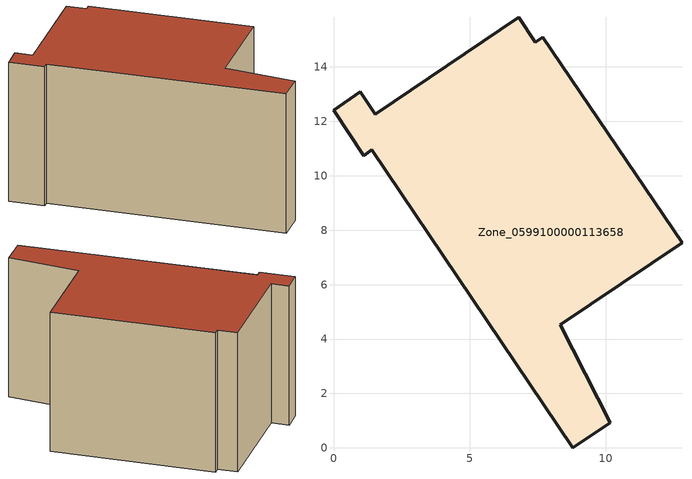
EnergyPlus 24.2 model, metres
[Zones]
Zone_0599100000113658
 floor ground (C_G): 8.34,4.52 10.18,0.93 8.79,0 1.4,10.95 1.12,10.74 0,12.4 0.99,13.08 1.54,12.27 6.8,15.83 7.42,14.9 7.7,15.1 12.81,7.54 z0
 wall outside (C_F): 1.54,12.27 0.99,13.08 0,12.4 1.12,10.74 1.4,10.95 8.79,0 10.18,0.93 8.34,4.52 12.81,7.54 7.7,15.1 7.42,14.9 6.8,15.83 1.54,12.27 z0:8.12
 roof outside (C_R): 1.4,10.95 8.79,0 10.18,0.93 8.34,4.52 12.81,7.54 7.7,15.1 7.42,14.9 6.8,15.83 1.54,12.27 0.99,13.08 0,12.4 1.12,10.74 z8.12
[BUILDING]
Pand.0599100000113658: North Axis=0; Terrain=City; Loads Convergence Tolerance Value=0.04; Temperature Convergence Tolerance Value=0.4; Solar Distribution=FullExterior; Maximum Number of Warmup Days=25; Minimum Number of Warmup Days=1
[Site:Location]
Rotterdam.The.Hague.AP_ZH_NLD Design_Conditions: Latitude=51.96; Longitude=4.45; Time Zone=1; Elevation=-4.5
[SITE:GROUNDTEMPERATURE:BUILDINGSURFACE]
18, 18, 18, 18, 18, 18, 18, 18, 18, 18, 18, 18
[MATERIAL] Thermal Absorptance=0.9; Solar Absorptance=0.7; Visible Absorptance=0.7
Name | Roughness | Thickness | Conductivity | Density | Specific Heat
G.TI.1975-1991 | MediumSmooth | 0.15 | 0.288461 | 540 | 1210
F.TI.1975-1991 | Rough | 0.3 | 0.230769 | 1920 | 840
R.TI.1975-1991 | MediumRough | 0.2 | 0.153846 | 1500 | 1000
[CONSTRUCTION]
C_G: G.TI.1975-1991
C_F: F.TI.1975-1991
C_R: R.TI.1975-1991
[ZONE]
Zone_0599100000113658: Type=1; Multiplier=1; Ceiling Height=Autocalculate; Volume=Autocalculate; Floor Area=autocalculate; Part of Total Floor Area=Yes
[ZONEINFILTRATION:DESIGNFLOWRATE]
Infil_Zone_0599100000113658: Zone or ZoneList or Space or SpaceList=Zone_0599100000113658; Schedule=AlwaysOn; Design Flow Rate Calculation Method=Flow/Area; Flow Rate per Floor Area=0.003; Constant Term Coefficient=1; Temperature Term Coefficient=0; Velocity Term Coefficient=0; Velocity Squared Term Coefficient=0
[HVACTEMPLATE:ZONE:IDEALLOADSAIRSYSTEM]
Zone_0599100000113658: Maximum Heating Supply Air Temperature=50; Minimum Cooling Supply Air Temperature=13; Maximum Heating Supply Air Humidity Ratio=0.0156; Minimum Cooling Supply Air Humidity Ratio=0.0077; Heating Limit=NoLimit; Cooling Limit=NoLimit; Dehumidification Control Type=ConstantSensibleHeatRatio; Cooling Sensible Heat Ratio=0.7; Dehumidification Setpoint=60; Humidification Control Type=None; Humidification Setpoint=30; Outdoor Air Method=None; Outdoor Air Flow Rate per Person=0.00944; Outdoor Air Flow Rate per Zone Floor Area=0; Outdoor Air Flow Rate per Zone=0; Demand Controlled Ventilation Type=None; Outdoor Air Economizer Type=NoEconomizer; Heat Recovery Type=None; Sensible Heat Recovery Effectiveness=0.7; Latent Heat Recovery Effectiveness=0.65
[ZONECONTROL:THERMOSTAT]
ThermostatControl_Zone_0599100000113658: Zone or ZoneList=Zone_0599100000113658; Control Type Schedule=DualSetpointControlType; Control 1=Thermostat_Zone_0599100000113658; Temperature Difference Between Cutout And Setpoint=0
[THERMOSTATSETPOINT:DUALSETPOINT]
Thermostat_Zone_0599100000113658: Heating Setpoint Temperature Schedule=HeatingSetpoint_Zone_0599100000113658; Cooling Setpoint Temperature Schedule=CoolingSetpoint_Zone_0599100000113658
[SCHEDULE:COMPACT]
HeatingSetpoint_Zone_0599100000113658: Through: 12/31, For: AllDays, Until: 24:00, 21
CoolingSetpoint_Zone_0599100000113658: Through: 12/31, For: AllDays, Until: 24:00, 24
DualSetpointControlType: Through: 12/31, For: AllDays, Until: 24:00, 4
AlwaysOn: Through: 12/31, For: AllDays, Until: 24:00, 1
